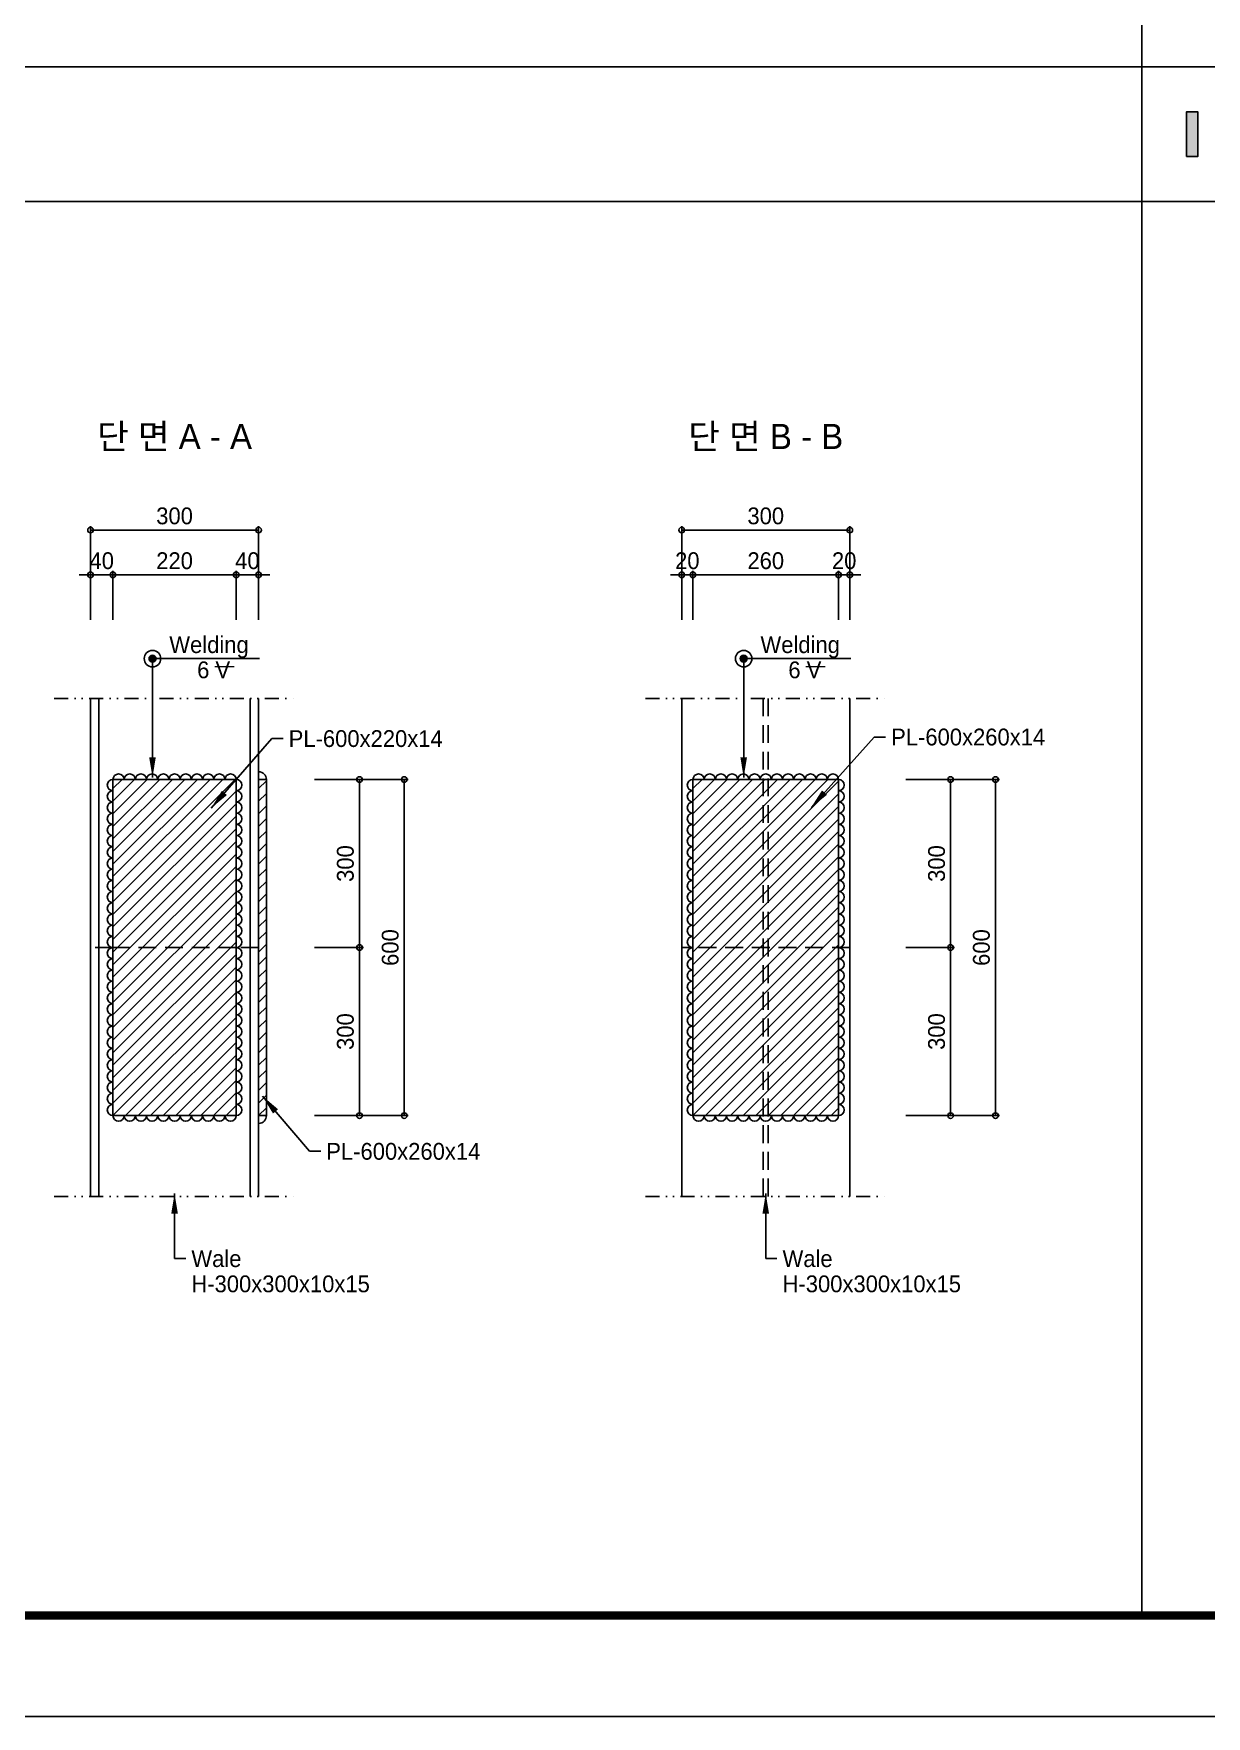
# Model space of a CAD drawing. Header units: millimetres. Extents: x 1073475 to 2890243, y -1340830 to -367733.
# Drawn here: x 2715603 to 2717696, y -373673 to -370669 of the extents above; entities that cross this region are included whole.
import ezdxf
from ezdxf.enums import TextEntityAlignment as Align

# ---------------------------------------------------------------- set-up
doc = ezdxf.new("R2010")
doc.units = ezdxf.units.MM
doc.header["$LTSCALE"] = 50
doc.header["$PDMODE"] = 3
doc.header["$PDSIZE"] = 100
doc.linetypes.add('DIVIDE', pattern=[1.25, 0.5, -0.25, 0, -0.25, 0, -0.25])
doc.linetypes.add('HIDDEN', pattern=[9.525, 6.35, -3.175])
doc.layers.get('Defpoints').update_dxf_attribs({"color": 151})
for name, color, linetype in [('11', 11, 'Continuous'), ('C-CEN-DI', 1, 'DIVIDE'), ('C-CEN-HI', 1, 'HIDDEN'), ('C-DIM', 7, 'Continuous'), ('C-li', 41, 'Continuous'), ('C-PLATE', 135, 'Continuous'), ('C-TT', 9, 'Continuous'), ('C-WALE-1', 3, 'Continuous'), ('C-WALE-2', 1, 'Continuous'), ('C-WELDING', 41, 'Continuous'), ('TEX', 3, 'Continuous'), ('TEXT', 3, 'Continuous'), ('TITLE-2', 3, 'Continuous')]:
    doc.layers.add(name, color=color, linetype=linetype)
doc.styles.add('RXHG', font='arial.ttf')
doc.styles.add('돋움', font='')
doc.styles.get('돋움').set_extended_font_data('Dotum')
doc.dimstyles.new('SAM-LE-LE-상', dxfattribs={"dimscale": 0.1, "dimtxt": 300, "dimasz": 360, "dimexe": 70, "dimexo": 0, "dimgap": 100, "dimtad": 1, "dimdec": 0, "dimzin": 0, "dimdsep": 46, "dimlunit": 6, "dimtxsty": '돋움', "dimblk": 'NONE', "dimcen": 100, "dimclrd": 8, "dimclre": 8, "dimclrt": 256, "dimadec": 0, "dimazin": 0, "dimtfac": 1, "dimtdec": 0, "dimtix": 1, "dimtmove": 2, "dimatfit": 3, "dimfxl": 70, "dimtolj": 1, "dimtzin": 0, "dimlwd": -1, "dimlwe": -1, "dimarcsym": 0})
doc.dimstyles.new('SAM-상', dxfattribs={"dimscale": 0.1, "dimtxt": 300, "dimasz": 100, "dimexe": 70, "dimexo": 0, "dimgap": 100, "dimtad": 1, "dimdec": 0, "dimzin": 0, "dimdsep": 46, "dimlunit": 6, "dimtxsty": '돋움', "dimblk": 'ORIGIN', "dimcen": 100, "dimclrd": 8, "dimclre": 8, "dimclrt": 1, "dimadec": 0, "dimazin": 0, "dimtfac": 1, "dimtdec": 0, "dimtix": 1, "dimtmove": 2, "dimatfit": 3, "dimfxl": 70, "dimtolj": 1, "dimtzin": 0, "dimlwd": -1, "dimlwe": -1, "dimarcsym": 0})

# ---------------------------------------------------------------- blocks, each defined once
blk = doc.blocks.new('dbox')
at = {"layer": '11'}
blk.add_line((81088, 1800), (4288, 1800), dxfattribs=at)
at = {"layer": '11', "const_width": 150}
blk.add_lwpolyline([(81088, 1800), (4288, 1800), (4288, 57600), (81088, 57600)], close=True, dxfattribs=at)
at = {"layer": 'TEXT', "color": 7}
blk.add_line((84100, 0), (0, 0), dxfattribs=at)
at = {"layer": 'TEX', "color": 6, "linetype": 'Continuous', "style": 'RXHG', "width": 1}
for tag, p in [('일자', (76628, 15972)), ('축척', (76628, 13925)), ('설계번호', (76684, 12170))]:
    blk.add_attdef(tag, p, '', height=300, dxfattribs=at)
at = {"layer": 'TEX', "color": 7, "linetype": 'Continuous', "style": 'RXHG', "width": 1}
blk.add_attdef('파일명', (81840, 4453), '', height=300, rotation=90, dxfattribs=at)
at = {"layer": 'TEX', "linetype": 'Continuous', "style": 'RXHG', "width": 1}
for tag, p in [('도면명-1', (77799, 3389)), ('도면명-2', (77799, 2662))]:
    blk.add_attdef(tag, text='', height=400, dxfattribs=at).set_placement(p, align=Align.CENTER)
blk = doc.blocks.new('_Origin')
at = {"color": 0, "linetype": 'ByBlock', "lineweight": -2}
blk.add_line((0, 0), (-1, 0), dxfattribs=at)
blk.add_circle((0, 0), 0.5, dxfattribs=at)
blk = doc.blocks.new('*D393')
at = {"layer": 'C-DIM', "color": 8, "transparency": 16777216}
for p, q in [((2715694.5, -371635.1), (2715684.5, -371635.1)), ((2715704.5, -371715.1), (2715704.5, -371628.1)), ((2715704.5, -371635.1), (2715744.5, -371635.1)), ((2715744.5, -371715.1), (2715744.5, -371628.1)), ((2715754.5, -371635.1), (2715764.5, -371635.1))]:
    blk.add_line(p, q, dxfattribs=at)
at = {"layer": 'Defpoints', "color": 0, "transparency": 16777216}
for p in [(2715744.5, -371635.1), (2715704.5, -371715.1), (2715744.5, -371715.1)]:
    blk.add_point(p, dxfattribs=at)
at = {"layer": 'C-DIM', "color": 8, "transparency": 16777216, "xscale": 10, "yscale": 10, "zscale": 10}
blk.add_blockref('_Origin', (2715704.5, -371635.1), dxfattribs=at)
at = {"layer": 'C-DIM', "color": 8, "transparency": 16777216, "xscale": 10, "yscale": 10, "zscale": 10, "rotation": 180}
blk.add_blockref('_Origin', (2715744.5, -371635.1), dxfattribs=at)
at = {"layer": 'C-DIM', "color": 1, "transparency": 16777216, "insert": (2715724.5, -371610), "char_height": 30, "attachment_point": 5, "style": '돋움'}
blk.add_mtext('\\A1;40', dxfattribs=at)
blk = doc.blocks.new('*D394')
at = {"layer": 'C-DIM', "color": 8, "transparency": 16777216}
for p, q in [((2715744.5, -371715.1), (2715744.5, -371628.1)), ((2715754.5, -371635.1), (2715954.5, -371635.1)), ((2715964.5, -371715.1), (2715964.5, -371628.1))]:
    blk.add_line(p, q, dxfattribs=at)
at = {"layer": 'Defpoints', "color": 0, "transparency": 16777216}
for p in [(2715964.5, -371635.1), (2715744.5, -371715.1), (2715964.5, -371715.1)]:
    blk.add_point(p, dxfattribs=at)
at = {"layer": 'C-DIM', "color": 8, "transparency": 16777216, "xscale": 10, "yscale": 10, "zscale": 10, "rotation": 180}
blk.add_blockref('_Origin', (2715744.5, -371635.1), dxfattribs=at)
at = {"layer": 'C-DIM', "color": 8, "transparency": 16777216, "xscale": 10, "yscale": 10, "zscale": 10}
blk.add_blockref('_Origin', (2715964.5, -371635.1), dxfattribs=at)
at = {"layer": 'C-DIM', "color": 1, "transparency": 16777216, "insert": (2715854.5, -371610), "char_height": 30, "attachment_point": 5, "style": '돋움'}
blk.add_mtext('\\A1;220', dxfattribs=at)
blk = doc.blocks.new('*D395')
at = {"layer": 'C-DIM', "color": 8, "transparency": 16777216}
for p, q in [((2715954.5, -371635.1), (2715944.5, -371635.1)), ((2715964.5, -371715.1), (2715964.5, -371628.1)), ((2715964.5, -371635.1), (2716004.5, -371635.1)), ((2716004.5, -371715.1), (2716004.5, -371628.1)), ((2716014.5, -371635.1), (2716024.5, -371635.1))]:
    blk.add_line(p, q, dxfattribs=at)
at = {"layer": 'Defpoints', "color": 0, "transparency": 16777216}
for p in [(2716004.5, -371635.1), (2715964.5, -371715.1), (2716004.5, -371715.1)]:
    blk.add_point(p, dxfattribs=at)
at = {"layer": 'C-DIM', "color": 8, "transparency": 16777216, "xscale": 10, "yscale": 10, "zscale": 10}
blk.add_blockref('_Origin', (2715964.5, -371635.1), dxfattribs=at)
at = {"layer": 'C-DIM', "color": 8, "transparency": 16777216, "xscale": 10, "yscale": 10, "zscale": 10, "rotation": 180}
blk.add_blockref('_Origin', (2716004.5, -371635.1), dxfattribs=at)
at = {"layer": 'C-DIM', "color": 1, "transparency": 16777216, "insert": (2715984.5, -371610), "char_height": 30, "attachment_point": 5, "style": '돋움'}
blk.add_mtext('\\A1;40', dxfattribs=at)
blk = doc.blocks.new('*D396')
at = {"layer": 'C-DIM', "color": 8, "transparency": 16777216}
for p, q in [((2715704.5, -371635.1), (2715704.5, -371548.1)), ((2715714.5, -371555.1), (2715994.5, -371555.1)), ((2716004.5, -371635.1), (2716004.5, -371548.1))]:
    blk.add_line(p, q, dxfattribs=at)
at = {"layer": 'Defpoints', "color": 0, "transparency": 16777216}
for p in [(2716004.5, -371555.1), (2715704.5, -371635.1), (2716004.5, -371635.1)]:
    blk.add_point(p, dxfattribs=at)
at = {"layer": 'C-DIM', "color": 8, "transparency": 16777216, "xscale": 10, "yscale": 10, "zscale": 10, "rotation": 180}
blk.add_blockref('_Origin', (2715704.5, -371555.1), dxfattribs=at)
at = {"layer": 'C-DIM', "color": 8, "transparency": 16777216, "xscale": 10, "yscale": 10, "zscale": 10}
blk.add_blockref('_Origin', (2716004.5, -371555.1), dxfattribs=at)
at = {"layer": 'C-DIM', "color": 1, "transparency": 16777216, "insert": (2715854.5, -371530), "char_height": 30, "attachment_point": 5, "style": '돋움'}
blk.add_mtext('\\A1;300', dxfattribs=at)
blk = doc.blocks.new('*D397')
at = {"layer": 'C-DIM', "color": 8, "transparency": 16777216}
for p, q in [((2716104.5, -372000.5), (2716191.5, -372000.5)), ((2716184.5, -372010.5), (2716184.5, -372290.5)), ((2716104.5, -372300.5), (2716191.5, -372300.5))]:
    blk.add_line(p, q, dxfattribs=at)
at = {"layer": 'Defpoints', "color": 0, "transparency": 16777216}
for p in [(2716104.5, -372000.5), (2716104.5, -372300.5), (2716184.5, -372300.5)]:
    blk.add_point(p, dxfattribs=at)
at = {"layer": 'C-DIM', "color": 8, "transparency": 16777216, "xscale": 10, "yscale": 10, "zscale": 10}
for p, rotation in [((2716184.5, -372000.5), 90), ((2716184.5, -372300.5), 270)]:
    blk.add_blockref('_Origin', p, dxfattribs=dict(at, rotation=rotation))
at = {"layer": 'C-DIM', "color": 1, "transparency": 16777216, "insert": (2716159.5, -372150.5), "char_height": 30, "attachment_point": 5, "rotation": 90, "style": '돋움'}
blk.add_mtext('\\A1;300', dxfattribs=at)
blk = doc.blocks.new('*D398')
at = {"layer": 'C-DIM', "color": 8, "transparency": 16777216}
for p, q in [((2716104.5, -372300.5), (2716191.5, -372300.5)), ((2716184.5, -372310.5), (2716184.5, -372590.5)), ((2716104.5, -372600.5), (2716191.5, -372600.5))]:
    blk.add_line(p, q, dxfattribs=at)
at = {"layer": 'Defpoints', "color": 0, "transparency": 16777216}
for p in [(2716104.5, -372300.5), (2716104.5, -372600.5), (2716184.5, -372600.5)]:
    blk.add_point(p, dxfattribs=at)
at = {"layer": 'C-DIM', "color": 8, "transparency": 16777216, "xscale": 10, "yscale": 10, "zscale": 10}
for p, rotation in [((2716184.5, -372300.5), 90), ((2716184.5, -372600.5), 270)]:
    blk.add_blockref('_Origin', p, dxfattribs=dict(at, rotation=rotation))
at = {"layer": 'C-DIM', "color": 1, "transparency": 16777216, "insert": (2716159.5, -372450.5), "char_height": 30, "attachment_point": 5, "rotation": 90, "style": '돋움'}
blk.add_mtext('\\A1;300', dxfattribs=at)
blk = doc.blocks.new('*D399')
at = {"layer": 'C-DIM', "color": 8, "transparency": 16777216}
for p, q in [((2716184.5, -372000.5), (2716271.5, -372000.5)), ((2716264.5, -372010.5), (2716264.5, -372590.5)), ((2716184.5, -372600.5), (2716271.5, -372600.5))]:
    blk.add_line(p, q, dxfattribs=at)
at = {"layer": 'Defpoints', "color": 0, "transparency": 16777216}
for p in [(2716184.5, -372000.5), (2716184.5, -372600.5), (2716264.5, -372600.5)]:
    blk.add_point(p, dxfattribs=at)
at = {"layer": 'C-DIM', "color": 8, "transparency": 16777216, "xscale": 10, "yscale": 10, "zscale": 10}
for p, rotation in [((2716264.5, -372000.5), 90), ((2716264.5, -372600.5), 270)]:
    blk.add_blockref('_Origin', p, dxfattribs=dict(at, rotation=rotation))
at = {"layer": 'C-DIM', "color": 1, "transparency": 16777216, "insert": (2716239.5, -372300.5), "char_height": 30, "attachment_point": 5, "rotation": 90, "style": '돋움'}
blk.add_mtext('\\A1;600', dxfattribs=at)
blk = doc.blocks.new('*D400')
at = {"layer": 'C-DIM', "color": 8, "transparency": 16777216}
for p, q in [((2716749.7, -371635.1), (2716739.7, -371635.1)), ((2716759.7, -371715.1), (2716759.7, -371628.1)), ((2716759.7, -371635.1), (2716779.7, -371635.1)), ((2716779.7, -371715.1), (2716779.7, -371628.1)), ((2716789.7, -371635.1), (2716799.7, -371635.1))]:
    blk.add_line(p, q, dxfattribs=at)
at = {"layer": 'Defpoints', "color": 0, "transparency": 16777216}
for p in [(2716779.7, -371635.1), (2716759.7, -371715.1), (2716779.7, -371715.1)]:
    blk.add_point(p, dxfattribs=at)
at = {"layer": 'C-DIM', "color": 8, "transparency": 16777216, "xscale": 10, "yscale": 10, "zscale": 10}
blk.add_blockref('_Origin', (2716759.7, -371635.1), dxfattribs=at)
at = {"layer": 'C-DIM', "color": 8, "transparency": 16777216, "xscale": 10, "yscale": 10, "zscale": 10, "rotation": 180}
blk.add_blockref('_Origin', (2716779.7, -371635.1), dxfattribs=at)
at = {"layer": 'C-DIM', "color": 1, "transparency": 16777216, "insert": (2716769.7, -371610), "char_height": 30, "attachment_point": 5, "style": '돋움'}
blk.add_mtext('\\A1;20', dxfattribs=at)
blk = doc.blocks.new('*D401')
at = {"layer": 'C-DIM', "color": 8, "transparency": 16777216}
for p, q in [((2716779.7, -371715.1), (2716779.7, -371628.1)), ((2716789.7, -371635.1), (2717029.7, -371635.1)), ((2717039.7, -371715.1), (2717039.7, -371628.1))]:
    blk.add_line(p, q, dxfattribs=at)
at = {"layer": 'Defpoints', "color": 0, "transparency": 16777216}
for p in [(2717039.7, -371635.1), (2716779.7, -371715.1), (2717039.7, -371715.1)]:
    blk.add_point(p, dxfattribs=at)
at = {"layer": 'C-DIM', "color": 8, "transparency": 16777216, "xscale": 10, "yscale": 10, "zscale": 10, "rotation": 180}
blk.add_blockref('_Origin', (2716779.7, -371635.1), dxfattribs=at)
at = {"layer": 'C-DIM', "color": 8, "transparency": 16777216, "xscale": 10, "yscale": 10, "zscale": 10}
blk.add_blockref('_Origin', (2717039.7, -371635.1), dxfattribs=at)
at = {"layer": 'C-DIM', "color": 1, "transparency": 16777216, "insert": (2716909.7, -371610), "char_height": 30, "attachment_point": 5, "style": '돋움'}
blk.add_mtext('\\A1;260', dxfattribs=at)
blk = doc.blocks.new('*D402')
at = {"layer": 'C-DIM', "color": 8, "transparency": 16777216}
for p, q in [((2717029.7, -371635.1), (2717019.7, -371635.1)), ((2717039.7, -371715.1), (2717039.7, -371628.1)), ((2717039.7, -371635.1), (2717059.7, -371635.1)), ((2717059.7, -371715.1), (2717059.7, -371628.1)), ((2717069.7, -371635.1), (2717079.7, -371635.1))]:
    blk.add_line(p, q, dxfattribs=at)
at = {"layer": 'Defpoints', "color": 0, "transparency": 16777216}
for p in [(2717059.7, -371635.1), (2717039.7, -371715.1), (2717059.7, -371715.1)]:
    blk.add_point(p, dxfattribs=at)
at = {"layer": 'C-DIM', "color": 8, "transparency": 16777216, "xscale": 10, "yscale": 10, "zscale": 10}
blk.add_blockref('_Origin', (2717039.7, -371635.1), dxfattribs=at)
at = {"layer": 'C-DIM', "color": 8, "transparency": 16777216, "xscale": 10, "yscale": 10, "zscale": 10, "rotation": 180}
blk.add_blockref('_Origin', (2717059.7, -371635.1), dxfattribs=at)
at = {"layer": 'C-DIM', "color": 1, "transparency": 16777216, "insert": (2717049.7, -371610), "char_height": 30, "attachment_point": 5, "style": '돋움'}
blk.add_mtext('\\A1;20', dxfattribs=at)
blk = doc.blocks.new('*D403')
at = {"layer": 'C-DIM', "color": 8, "transparency": 16777216}
for p, q in [((2716759.7, -371635.1), (2716759.7, -371548.1)), ((2716769.7, -371555.1), (2717049.7, -371555.1)), ((2717059.7, -371635.1), (2717059.7, -371548.1))]:
    blk.add_line(p, q, dxfattribs=at)
at = {"layer": 'Defpoints', "color": 0, "transparency": 16777216}
for p in [(2717059.7, -371555.1), (2716759.7, -371635.1), (2717059.7, -371635.1)]:
    blk.add_point(p, dxfattribs=at)
at = {"layer": 'C-DIM', "color": 8, "transparency": 16777216, "xscale": 10, "yscale": 10, "zscale": 10, "rotation": 180}
blk.add_blockref('_Origin', (2716759.7, -371555.1), dxfattribs=at)
at = {"layer": 'C-DIM', "color": 8, "transparency": 16777216, "xscale": 10, "yscale": 10, "zscale": 10}
blk.add_blockref('_Origin', (2717059.7, -371555.1), dxfattribs=at)
at = {"layer": 'C-DIM', "color": 1, "transparency": 16777216, "insert": (2716909.7, -371530), "char_height": 30, "attachment_point": 5, "style": '돋움'}
blk.add_mtext('\\A1;300', dxfattribs=at)
blk = doc.blocks.new('*D404')
at = {"layer": 'C-DIM', "color": 8, "transparency": 16777216}
for p, q in [((2717159.7, -372000.5), (2717246.7, -372000.5)), ((2717239.7, -372010.5), (2717239.7, -372290.5)), ((2717159.7, -372300.5), (2717246.7, -372300.5))]:
    blk.add_line(p, q, dxfattribs=at)
at = {"layer": 'Defpoints', "color": 0, "transparency": 16777216}
for p in [(2717159.7, -372000.5), (2717159.7, -372300.5), (2717239.7, -372300.5)]:
    blk.add_point(p, dxfattribs=at)
at = {"layer": 'C-DIM', "color": 8, "transparency": 16777216, "xscale": 10, "yscale": 10, "zscale": 10}
for p, rotation in [((2717239.7, -372000.5), 90), ((2717239.7, -372300.5), 270)]:
    blk.add_blockref('_Origin', p, dxfattribs=dict(at, rotation=rotation))
at = {"layer": 'C-DIM', "color": 1, "transparency": 16777216, "insert": (2717214.7, -372150.5), "char_height": 30, "attachment_point": 5, "rotation": 90, "style": '돋움'}
blk.add_mtext('\\A1;300', dxfattribs=at)
blk = doc.blocks.new('*D405')
at = {"layer": 'C-DIM', "color": 8, "transparency": 16777216}
for p, q in [((2717159.7, -372300.5), (2717246.7, -372300.5)), ((2717239.7, -372310.5), (2717239.7, -372590.5)), ((2717159.7, -372600.5), (2717246.7, -372600.5))]:
    blk.add_line(p, q, dxfattribs=at)
at = {"layer": 'Defpoints', "color": 0, "transparency": 16777216}
for p in [(2717159.7, -372300.5), (2717159.7, -372600.5), (2717239.7, -372600.5)]:
    blk.add_point(p, dxfattribs=at)
at = {"layer": 'C-DIM', "color": 8, "transparency": 16777216, "xscale": 10, "yscale": 10, "zscale": 10}
for p, rotation in [((2717239.7, -372300.5), 90), ((2717239.7, -372600.5), 270)]:
    blk.add_blockref('_Origin', p, dxfattribs=dict(at, rotation=rotation))
at = {"layer": 'C-DIM', "color": 1, "transparency": 16777216, "insert": (2717214.7, -372450.5), "char_height": 30, "attachment_point": 5, "rotation": 90, "style": '돋움'}
blk.add_mtext('\\A1;300', dxfattribs=at)
blk = doc.blocks.new('*D406')
at = {"layer": 'C-DIM', "color": 8, "transparency": 16777216}
for p, q in [((2717239.7, -372000.5), (2717326.7, -372000.5)), ((2717319.7, -372010.5), (2717319.7, -372590.5)), ((2717239.7, -372600.5), (2717326.7, -372600.5))]:
    blk.add_line(p, q, dxfattribs=at)
at = {"layer": 'Defpoints', "color": 0, "transparency": 16777216}
for p in [(2717239.7, -372000.5), (2717239.7, -372600.5), (2717319.7, -372600.5)]:
    blk.add_point(p, dxfattribs=at)
at = {"layer": 'C-DIM', "color": 8, "transparency": 16777216, "xscale": 10, "yscale": 10, "zscale": 10}
for p, rotation in [((2717319.7, -372000.5), 90), ((2717319.7, -372600.5), 270)]:
    blk.add_blockref('_Origin', p, dxfattribs=dict(at, rotation=rotation))
at = {"layer": 'C-DIM', "color": 1, "transparency": 16777216, "insert": (2717294.7, -372300.5), "char_height": 30, "attachment_point": 5, "rotation": 90, "style": '돋움'}
blk.add_mtext('\\A1;600', dxfattribs=at)
blk = doc.blocks.new('_None')

msp = doc.modelspace()

# ---------------------------------------------------------------- hatches: boundary and pattern name
at = {"layer": 'C-DIM'}
h = msp.add_hatch(color=1, dxfattribs=at)
edge = h.paths.add_edge_path()
edge.add_arc((2715815.1, -371784.7), 6.17, 0, 360)
h = msp.add_hatch(color=1, dxfattribs=at)
edge = h.paths.add_edge_path()
edge.add_arc((2716870.3, -371784.7), 6.17, 0, 360)
at = {"layer": 'C-PLATE'}
h = msp.add_hatch(dxfattribs=at)
h.set_pattern_fill('ANSI31', color=256, scale=5, style=0)
h.set_pattern_definition([(45, (2715744.512, -372600.46), (-11.22532, 11.22532), [])])
h.paths.add_polyline_path([(2715744.5, -372000.5), (2715964.5, -372000.5), (2715964.5, -372600.5), (2715744.5, -372600.5)])
h = msp.add_hatch(dxfattribs=at)
h.set_pattern_fill('ANSI31', color=256, scale=5, style=0)
h.set_pattern_definition([(45, (2716004.512, -372600.46), (-11.2253, 11.2253), [])])
h.paths.add_polyline_path([(2716018.5, -372000.5), (2716004.5, -372000.5), (2716004.5, -372600.5), (2716018.5, -372600.5)])
h = msp.add_hatch(dxfattribs=at)
h.set_pattern_fill('ANSI31', color=256, scale=5, style=0)
h.set_pattern_definition([(45, (2716779.712, -372600.46), (-11.22532, 11.22532), [])])
h.paths.add_polyline_path([(2716779.7, -372000.5), (2717039.7, -372000.5), (2717039.7, -372600.5), (2716779.7, -372600.5)])
at = {"layer": 'TITLE-2'}
msp.add_hatch(color=2, dxfattribs=at).paths.add_polyline_path([(2717660.9, -370888.3), (2717680.9, -370888.3), (2717680.9, -370808.3), (2717660.9, -370808.3)])

# ---------------------------------------------------------------- linework, layer by layer
at = {"layer": 'C-CEN-DI', "linetype": 'DIVIDE'}
for p, q in [((2715639.6, -371855.8), (2716069.4, -371855.8)), ((2716694.8, -371855.8), (2717124.6, -371855.8)), ((2715639.6, -372745.1), (2716069.4, -372745.1)), ((2716694.8, -372745.1), (2717124.6, -372745.1))]:
    msp.add_line(p, q, dxfattribs=at)
at = {"layer": 'C-CEN-HI', "ltscale": 0.1}
for p, q in [((2716905.2, -371855.8), (2716905.2, -372745.1)), ((2716914.2, -371855.8), (2716914.2, -372745.1)), ((2715744.5, -372300.5), (2715704.5, -372300.5)), ((2715964.5, -372300.5), (2715744.5, -372300.5)), ((2716004.5, -372300.5), (2715964.5, -372300.5)), ((2717059.7, -372300.5), (2716759.7, -372300.5))]:
    msp.add_line(p, q, dxfattribs=at)
at = {"layer": 'C-DIM', "color": 1, "const_width": 2}
for points in [[(2715925.8, -371798.9), (2715961.1, -371798.9)], [(2716981, -371798.9), (2717016.3, -371798.9)]]:
    msp.add_lwpolyline(points, dxfattribs=at)
at = {"layer": 'C-DIM', "color": 1}
for centre, radius in [((2715815.1, -371784.7), 14.8), ((2715815.1, -371784.7), 6.17), ((2716870.3, -371784.7), 14.8), ((2716870.3, -371784.7), 6.17)]:
    msp.add_circle(centre, radius, dxfattribs=at)
at = {"layer": 'C-li'}
for p, q in [((2717580.9, -367913.1), (2717580.9, -373493.1)), ((2714061.6, -370728.3), (2721100.3, -370728.3)), ((2714061.6, -370968.3), (2721100.3, -370968.3))]:
    msp.add_line(p, q, dxfattribs=at)
at = {"layer": 'C-PLATE'}
for points in [[(2715744.5, -372000.5), (2715964.5, -372000.5), (2715964.5, -372600.5), (2715744.5, -372600.5)], [(2716018.5, -372000.5), (2716004.5, -372000.5), (2716004.5, -372600.5), (2716018.5, -372600.5)], [(2716779.7, -372000.5), (2717039.7, -372000.5), (2717039.7, -372600.5), (2716779.7, -372600.5)]]:
    msp.add_lwpolyline(points, close=True, dxfattribs=at)
at = {"layer": 'C-WALE-1'}
for p, q in [((2715704.5, -371855.8), (2715704.5, -372745.1)), ((2716004.5, -371855.8), (2716004.5, -372745.1)), ((2716759.7, -371855.8), (2716759.7, -372745.1)), ((2717059.7, -371855.8), (2717059.7, -372745.1))]:
    msp.add_line(p, q, dxfattribs=at)
at = {"layer": 'C-WALE-2'}
for p, q in [((2715719.5, -371855.8), (2715719.5, -372745.1)), ((2715989.5, -371855.8), (2715989.5, -372745.1))]:
    msp.add_line(p, q, dxfattribs=at)
at = {"layer": 'C-WELDING'}
for centre, radius, start, end in [((2715744.5, -372010.5), 10, 90, 270), ((2715754.5, -372000.5), 10, 0, 180), ((2715774.5, -372000.5), 10, 0, 180), ((2715794.5, -372000.5), 10, 0, 180), ((2715814.5, -372000.5), 10, 0, 180), ((2715834.5, -372000.5), 10, 0, 180), ((2715854.5, -372000.5), 10, 0, 180), ((2715874.5, -372000.5), 10, 0, 180), ((2715894.5, -372000.5), 10, 0, 180), ((2715914.5, -372000.5), 10, 0, 180), ((2715934.5, -372000.5), 10, 0, 180), ((2715954.5, -372000.5), 10, 0, 180), ((2715964.5, -372010.5), 10, 270, 90), ((2716004.5, -372000.5), 14, 0, 88.7623), ((2716779.7, -372010.5), 10, 90, 270), ((2716789.7, -372000.5), 10, 0, 180), ((2716809.7, -372000.5), 10, 0, 180), ((2716829.7, -372000.5), 10, 0, 180), ((2716849.7, -372000.5), 10, 0, 180), ((2716869.7, -372000.5), 10, 0, 180), ((2716889.7, -372000.5), 10, 0, 180), ((2716909.7, -372000.5), 10, 0, 180), ((2716929.7, -372000.5), 10, 0, 180), ((2716949.7, -372000.5), 10, 0, 180), ((2716969.7, -372000.5), 10, 0, 180), ((2716989.7, -372000.5), 10, 0, 180), ((2717009.7, -372000.5), 10, 0, 180), ((2717029.7, -372000.5), 10, 0, 180), ((2717039.7, -372010.5), 10, 270, 90), ((2715744.5, -372030.5), 10, 90, 270), ((2715964.5, -372030.5), 10, 270, 90), ((2716779.7, -372030.5), 10, 90, 270), ((2717039.7, -372030.5), 10, 270, 90), ((2715744.5, -372050.5), 10, 90, 270), ((2715744.5, -372070.5), 10, 90, 270), ((2715964.5, -372050.5), 10, 270, 90), ((2715964.5, -372070.5), 10, 270, 90), ((2716779.7, -372050.5), 10, 90, 270), ((2716779.7, -372070.5), 10, 90, 270), ((2717039.7, -372050.5), 10, 270, 90), ((2717039.7, -372070.5), 10, 270, 90), ((2715744.5, -372090.5), 10, 90, 270), ((2715964.5, -372090.5), 10, 270, 90), ((2716779.7, -372090.5), 10, 90, 270), ((2717039.7, -372090.5), 10, 270, 90), ((2715744.5, -372110.5), 10, 90, 270), ((2715744.5, -372130.5), 10, 90, 270), ((2715964.5, -372110.5), 10, 270, 90), ((2715964.5, -372130.5), 10, 270, 90), ((2716779.7, -372110.5), 10, 90, 270), ((2716779.7, -372130.5), 10, 90, 270), ((2717039.7, -372110.5), 10, 270, 90), ((2717039.7, -372130.5), 10, 270, 90), ((2715744.5, -372150.5), 10, 90, 270), ((2715964.5, -372150.5), 10, 270, 90), ((2716779.7, -372150.5), 10, 90, 270), ((2717039.7, -372150.5), 10, 270, 90), ((2715744.5, -372170.5), 10, 90, 270), ((2715744.5, -372190.5), 10, 90, 270), ((2715964.5, -372170.5), 10, 270, 90), ((2715964.5, -372190.5), 10, 270, 90), ((2716779.7, -372170.5), 10, 90, 270), ((2716779.7, -372190.5), 10, 90, 270), ((2717039.7, -372170.5), 10, 270, 90), ((2717039.7, -372190.5), 10, 270, 90), ((2715744.5, -372210.5), 10, 90, 270), ((2715964.5, -372210.5), 10, 270, 90), ((2716779.7, -372210.5), 10, 90, 270), ((2717039.7, -372210.5), 10, 270, 90), ((2715744.5, -372230.5), 10, 90, 270), ((2715744.5, -372250.5), 10, 90, 270), ((2715964.5, -372230.5), 10, 270, 90), ((2715964.5, -372250.5), 10, 270, 90), ((2716779.7, -372230.5), 10, 90, 270), ((2716779.7, -372250.5), 10, 90, 270), ((2717039.7, -372230.5), 10, 270, 90), ((2717039.7, -372250.5), 10, 270, 90), ((2715744.5, -372270.5), 10, 90, 270), ((2715964.5, -372270.5), 10, 270, 90), ((2716779.7, -372270.5), 10, 90, 270), ((2717039.7, -372270.5), 10, 270, 90), ((2715744.5, -372290.5), 10, 90, 270), ((2715744.5, -372310.5), 10, 90, 270), ((2715964.5, -372290.5), 10, 270, 90), ((2715964.5, -372310.5), 10, 270, 90), ((2716779.7, -372290.5), 10, 90, 270), ((2716779.7, -372310.5), 10, 90, 270), ((2717039.7, -372290.5), 10, 270, 90), ((2717039.7, -372310.5), 10, 270, 90), ((2715744.5, -372330.5), 10, 90, 270), ((2715744.5, -372350.5), 10, 90, 270), ((2715964.5, -372330.5), 10, 270, 90), ((2715964.5, -372350.5), 10, 270, 90), ((2716779.7, -372330.5), 10, 90, 270), ((2716779.7, -372350.5), 10, 90, 270), ((2717039.7, -372330.5), 10, 270, 90), ((2717039.7, -372350.5), 10, 270, 90), ((2715744.5, -372370.5), 10, 90, 270), ((2715964.5, -372370.5), 10, 270, 90), ((2716779.7, -372370.5), 10, 90, 270), ((2717039.7, -372370.5), 10, 270, 90), ((2715744.5, -372390.5), 10, 90, 270), ((2715744.5, -372410.5), 10, 90, 270), ((2715964.5, -372390.5), 10, 270, 90), ((2715964.5, -372410.5), 10, 270, 90), ((2716779.7, -372390.5), 10, 90, 270), ((2716779.7, -372410.5), 10, 90, 270), ((2717039.7, -372390.5), 10, 270, 90), ((2717039.7, -372410.5), 10, 270, 90), ((2715744.5, -372430.5), 10, 90, 270), ((2715964.5, -372430.5), 10, 270, 90), ((2716779.7, -372430.5), 10, 90, 270), ((2717039.7, -372430.5), 10, 270, 90), ((2715744.5, -372450.5), 10, 90, 270), ((2715744.5, -372470.5), 10, 90, 270), ((2715964.5, -372450.5), 10, 270, 90), ((2715964.5, -372470.5), 10, 270, 90), ((2716779.7, -372450.5), 10, 90, 270), ((2716779.7, -372470.5), 10, 90, 270), ((2717039.7, -372450.5), 10, 270, 90), ((2717039.7, -372470.5), 10, 270, 90), ((2715744.5, -372490.5), 10, 90, 270), ((2715964.5, -372490.5), 10, 270, 90), ((2716779.7, -372490.5), 10, 90, 270), ((2717039.7, -372490.5), 10, 270, 90), ((2715744.5, -372510.5), 10, 90, 270), ((2715744.5, -372530.5), 10, 90, 270), ((2715964.5, -372510.5), 10, 270, 90), ((2715964.5, -372530.5), 10, 270, 90), ((2716779.7, -372510.5), 10, 90, 270), ((2716779.7, -372530.5), 10, 90, 270), ((2717039.7, -372510.5), 10, 270, 90), ((2717039.7, -372530.5), 10, 270, 90), ((2715744.5, -372550.5), 10, 90, 270), ((2715964.5, -372550.5), 10, 270, 90), ((2716779.7, -372550.5), 10, 90, 270), ((2717039.7, -372550.5), 10, 270, 90), ((2715744.5, -372570.5), 10, 90, 270), ((2715744.5, -372590.5), 10, 90, 270), ((2715964.5, -372570.5), 10, 270, 90), ((2715964.5, -372590.5), 10, 270, 90), ((2716779.7, -372570.5), 10, 90, 270), ((2716779.7, -372590.5), 10, 90, 270), ((2717039.7, -372570.5), 10, 270, 90), ((2717039.7, -372590.5), 10, 270, 90), ((2715754.5, -372600.5), 10, 180, 0), ((2715774.5, -372600.5), 10, 180, 0), ((2715794.5, -372600.5), 10, 180, 0), ((2715814.5, -372600.5), 10, 180, 0), ((2715834.5, -372600.5), 10, 180, 0), ((2715854.5, -372600.5), 10, 180, 0), ((2715874.5, -372600.5), 10, 180, 0), ((2715894.5, -372600.5), 10, 180, 0), ((2715914.5, -372600.5), 10, 180, 0), ((2715934.5, -372600.5), 10, 180, 0), ((2715954.5, -372600.5), 10, 180, 0), ((2716004.5, -372600.5), 14, 271.2377, 0), ((2716789.7, -372600.5), 10, 180, 0), ((2716809.7, -372600.5), 10, 180, 0), ((2716829.7, -372600.5), 10, 180, 0), ((2716849.7, -372600.5), 10, 180, 0), ((2716869.7, -372600.5), 10, 180, 0), ((2716889.7, -372600.5), 10, 180, 0), ((2716909.7, -372600.5), 10, 180, 0), ((2716929.7, -372600.5), 10, 180, 0), ((2716949.7, -372600.5), 10, 180, 0), ((2716969.7, -372600.5), 10, 180, 0), ((2716989.7, -372600.5), 10, 180, 0), ((2717009.7, -372600.5), 10, 180, 0), ((2717029.7, -372600.5), 10, 180, 0)]:
    msp.add_arc(centre, radius, start, end, dxfattribs=at)
at = {"layer": 'TITLE-2', "color": 2}
msp.add_lwpolyline([(2717660.9, -370888.3), (2717660.9, -370808.3), (2717680.9, -370808.3), (2717680.9, -370888.3)], close=True, dxfattribs=at)

# ---------------------------------------------------------------- block references
at = {"xscale": 0.1, "yscale": 0.1, "zscale": 0.1}
msp.add_blockref('dbox', (2713632.7, -373673.1), dxfattribs=at)

# ---------------------------------------------------------------- texts
at = {"layer": 'C-DIM', "color": 1, "style": '돋움'}
for s, p in [('Welding', (2715845.1, -371759.7)), ('Welding', (2716900.3, -371759.7)), ('PL-600x220x14', (2716058.2, -371927.4)), ('PL-600x260x14', (2717133.5, -371924.6)), ('PL-600x260x14', (2716125.3, -372664.3)), ('Wale', (2715884.5, -372855.9)), ('Wale', (2716939.7, -372855.9)), ('H-300x300x10x15', (2715884.5, -372900.9)), ('H-300x300x10x15', (2716939.7, -372900.9))]:
    msp.add_text(s, height=30, dxfattribs=at).set_placement(p, align=Align.MIDDLE_LEFT)
for p in [(2715924.3, -371804.7), (2716979.5, -371804.7)]:
    msp.add_text('6 V', height=30, dxfattribs=at).set_placement(p, align=Align.MIDDLE_CENTER)
at = {"layer": 'C-TT', "style": '돋움'}
for s, p in [('단 면 A - A', (2715854.5, -371386.9)), ('단 면 B - B', (2716909.7, -371386.9))]:
    msp.add_text(s, height=45, dxfattribs=at).set_placement(p, align=Align.MIDDLE)

# ---------------------------------------------------------------- dimensions: what is measured, and where the dimension line sits
at = {"layer": 'C-DIM'}
for base, p1, p2, picture, middle in [((2716004.5, -371555.1), (2715704.5, -371635.1), (2716004.5, -371635.1), '*D396', (2715854.5, -371530)), ((2717059.7, -371555.1), (2716759.7, -371635.1), (2717059.7, -371635.1), '*D403', (2716909.7, -371530)), ((2715744.5, -371635.1), (2715704.5, -371715.1), (2715744.5, -371715.1), '*D393', (2715724.5, -371610)), ((2715964.5, -371635.1), (2715744.5, -371715.1), (2715964.5, -371715.1), '*D394', (2715854.5, -371610)), ((2716004.5, -371635.1), (2715964.5, -371715.1), (2716004.5, -371715.1), '*D395', (2715984.5, -371610)), ((2716779.7, -371635.1), (2716759.7, -371715.1), (2716779.7, -371715.1), '*D400', (2716769.7, -371610)), ((2717039.7, -371635.1), (2716779.7, -371715.1), (2717039.7, -371715.1), '*D401', (2716909.7, -371610)), ((2717059.7, -371635.1), (2717039.7, -371715.1), (2717059.7, -371715.1), '*D402', (2717049.7, -371610))]:
    dim = msp.add_linear_dim(base=base, p1=p1, p2=p2, dimstyle='SAM-상', dxfattribs=at)
    dim.commit()
    dim.dimension.update_dxf_attribs({"geometry": picture, "text_midpoint": middle})
for base, p1, p2, picture, middle in [((2716184.5, -372300.5), (2716104.5, -372000.5), (2716104.5, -372300.5), '*D397', (2716159.5, -372150.5)), ((2716264.5, -372600.5), (2716184.5, -372000.5), (2716184.5, -372600.5), '*D399', (2716239.5, -372300.5)), ((2717239.7, -372300.5), (2717159.7, -372000.5), (2717159.7, -372300.5), '*D404', (2717214.7, -372150.5)), ((2717319.7, -372600.5), (2717239.7, -372000.5), (2717239.7, -372600.5), '*D406', (2717294.7, -372300.5)), ((2716184.5, -372600.5), (2716104.5, -372300.5), (2716104.5, -372600.5), '*D398', (2716159.5, -372450.5)), ((2717239.7, -372600.5), (2717159.7, -372300.5), (2717159.7, -372600.5), '*D405', (2717214.7, -372450.5))]:
    dim = msp.add_linear_dim(base=base, p1=p1, p2=p2, angle=90, dimstyle='SAM-상', dxfattribs=at)
    dim.commit()
    dim.dimension.update_dxf_attribs({"geometry": picture, "text_midpoint": middle})

# ---------------------------------------------------------------- leaders
for points in [[(2715815.1, -371996.7), (2715815.1, -371784.7), (2716006.3, -371784.7)], [(2716870.3, -371996.7), (2716870.3, -371784.7), (2717061.5, -371784.7)], [(2715919.8, -372051.5), (2716028.2, -371927.4), (2716048.2, -371927.4)], [(2716990.5, -372050.7), (2717103.5, -371924.6), (2717123.5, -371924.6)], [(2716011.4, -372565.6), (2716095.3, -372664.3), (2716115.3, -372664.3)], [(2715854.5, -372739.7), (2715854.5, -372855.9), (2715874.5, -372855.9)], [(2716909.7, -372739.7), (2716909.7, -372855.9), (2716929.7, -372855.9)]]:
    msp.add_leader(points, dimstyle='SAM-LE-LE-상', dxfattribs=at)

doc.saveas('drawing.dxf')
